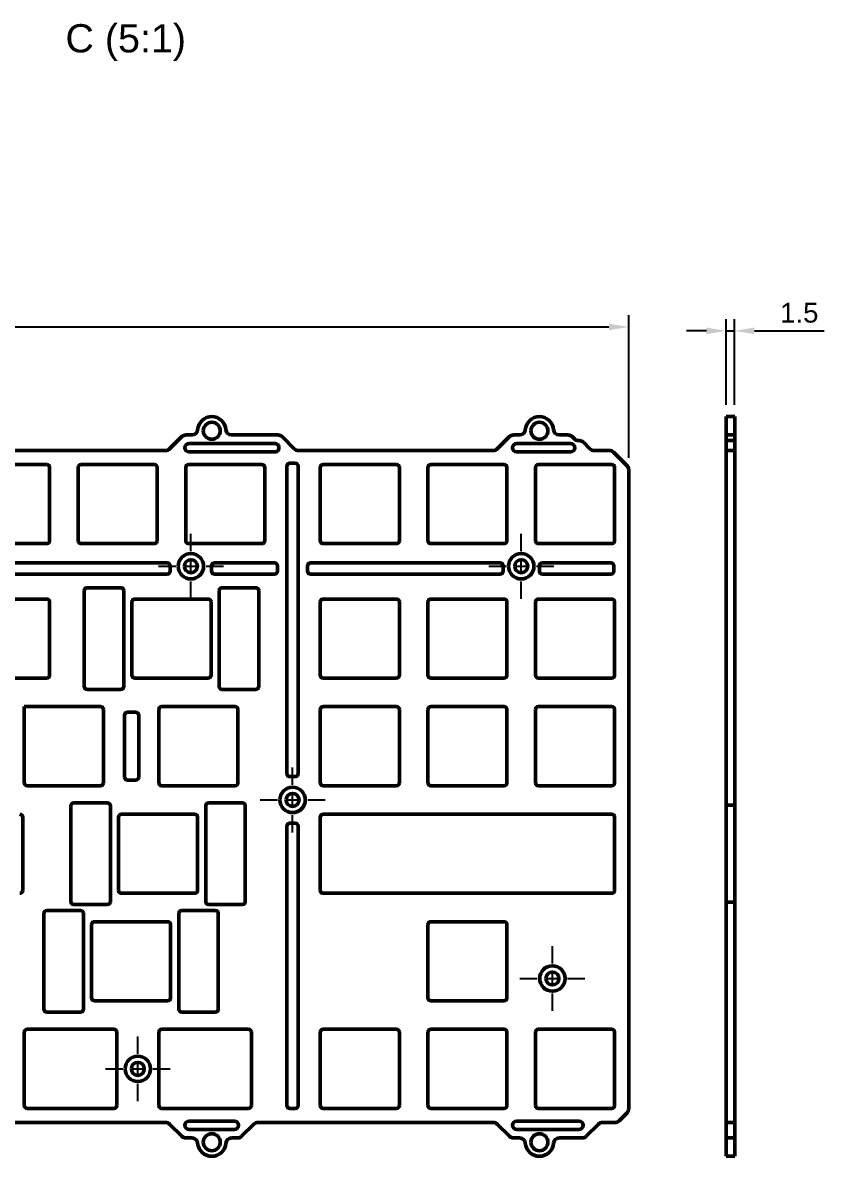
# Model space of a CAD drawing. Header units: millimetres. Extents: x 2 to 871, y 40 to 864.
# Drawn here: x 273.6 to 415.5, y 420.8 to 621.6 of the extents above; entities that cross this region are included whole.
import ezdxf

# ---------------------------------------------------------------- set-up
doc = ezdxf.new("R2010")
doc.units = ezdxf.units.MM
doc.header["$LTSCALE"] = 0.75
doc.linetypes.add('CENTER2', pattern=[28.575, 19.05, -3.175, 3.175, -3.175])
for name, color, linetype, lineweight in [('FD_Dimensions', 7, 'Continuous', 25), ('Smart Centers', 7, 'CENTER2', 25), ('View Labels', 7, 'Continuous', 25), ('Visible', 7, 'Continuous', 50)]:
    doc.layers.add(name, color=color, linetype=linetype, lineweight=lineweight)
doc.styles.get("Standard").update_dxf_attribs({"font": 'arial.ttf'})
doc.dimstyles.new('Dim-ISO-25', dxfattribs={"dimtxt": 3.5, "dimasz": 3.5, "dimexe": 2.1, "dimexo": 2.1, "dimgap": 1.4, "dimtad": 1, "dimdsep": 46, "dimtxsty": 'Standard', "dimcen": 0, "dimazin": 2, "dimtp": 0.1, "dimtm": 0.1, "dimtfac": 0.714286, "dimtmove": 0, "dimatfit": 3, "dimfxl": 0, "dimarcsym": 0})

# ---------------------------------------------------------------- blocks, each defined once
blk = doc.blocks.new('*U26')
at = {"layer": 'Smart Centers', "color": 0, "ltscale": 0.75}
for p, q in [((0, 2.68), (0, 5.75)), ((-5.75, 0), (-2.68, 0)), ((2.68, 0), (5.75, 0)), ((0, -5.75), (0, -2.68))]:
    blk.add_line(p, q, dxfattribs=at)
at = {"layer": 'Smart Centers', "color": 0, "linetype": 'Continuous', "ltscale": 0.75}
for p, q in [((-0.89, 0), (0.89, 0)), ((0, -0.89), (0, 0.89))]:
    blk.add_line(p, q, dxfattribs=at)
blk = doc.blocks.new('*U28')
at = {"layer": 'Smart Centers', "color": 0, "ltscale": 0.75}
for p, q in [((0, 2.68), (0, 5.75)), ((-5.75, 0), (-2.68, 0)), ((2.68, 0), (5.75, 0)), ((0, -5.75), (0, -2.68))]:
    blk.add_line(p, q, dxfattribs=at)
at = {"layer": 'Smart Centers', "color": 0, "linetype": 'Continuous', "ltscale": 0.75}
for p, q in [((-0.89, 0), (0.89, 0)), ((0, -0.89), (0, 0.89))]:
    blk.add_line(p, q, dxfattribs=at)
blk = doc.blocks.new('*U29')
at = {"layer": 'Smart Centers', "color": 0, "ltscale": 0.75}
for p, q in [((0, 2.68), (0, 5.75)), ((-5.75, 0), (-2.68, 0)), ((2.68, 0), (5.75, 0)), ((0, -5.75), (0, -2.68))]:
    blk.add_line(p, q, dxfattribs=at)
at = {"layer": 'Smart Centers', "color": 0, "linetype": 'Continuous', "ltscale": 0.75}
for p, q in [((-0.89, 0), (0.89, 0)), ((0, -0.89), (0, 0.89))]:
    blk.add_line(p, q, dxfattribs=at)
blk = doc.blocks.new('*U30')
at = {"layer": 'Smart Centers', "color": 0, "ltscale": 0.75}
for p, q in [((0, 2.68), (0, 5.75)), ((-5.75, 0), (-2.68, 0)), ((2.68, 0), (5.75, 0)), ((0, -5.75), (0, -2.68))]:
    blk.add_line(p, q, dxfattribs=at)
at = {"layer": 'Smart Centers', "color": 0, "linetype": 'Continuous', "ltscale": 0.75}
for p, q in [((-0.89, 0), (0.89, 0)), ((0, -0.89), (0, 0.89))]:
    blk.add_line(p, q, dxfattribs=at)
blk = doc.blocks.new('*U31')
at = {"layer": 'Smart Centers', "color": 0, "ltscale": 0.75}
for p, q in [((0, 2.68), (0, 5.75)), ((-5.75, 0), (-2.68, 0)), ((2.68, 0), (5.75, 0)), ((0, -5.75), (0, -2.68))]:
    blk.add_line(p, q, dxfattribs=at)
at = {"layer": 'Smart Centers', "color": 0, "linetype": 'Continuous', "ltscale": 0.75}
for p, q in [((-0.89, 0), (0.89, 0)), ((0, -0.89), (0, 0.89))]:
    blk.add_line(p, q, dxfattribs=at)
blk = doc.blocks.new('*D35')
at = {"layer": 'Defpoints', "color": 0}
for p in [(380.84, 567.73), (33.23, 542.44), (380.84, 542.44)]:
    blk.add_point(p, dxfattribs=at)
at = {"layer": 'FD_Dimensions', "color": 0, "lineweight": -2}
for p, q in [((33.23, 544.54), (33.23, 569.83)), ((380.84, 544.54), (380.84, 569.83)), ((36.73, 567.73), (377.34, 567.73))]:
    blk.add_line(p, q, dxfattribs=at)
at = {"layer": 'FD_Dimensions', "color": 0}
for points in [[(36.73, 568.31), (36.73, 567.15), (33.23, 567.73)], [(377.34, 568.31), (377.34, 567.15), (380.84, 567.73)]]:
    blk.add_solid(points, dxfattribs=at)
at = {"layer": 'FD_Dimensions', "color": 0, "insert": (207.04, 570.92), "char_height": 3.5, "attachment_point": 5}
blk.add_mtext('347.61', dxfattribs=at)
blk = doc.blocks.new('*D36')
at = {"layer": 'Defpoints', "color": 0}
for p in [(399.6, 567.04), (398.1, 551.85), (399.6, 551.85)]:
    blk.add_point(p, dxfattribs=at)
at = {"layer": 'FD_Dimensions', "color": 0, "lineweight": -2}
for p, q in [((398.1, 553.95), (398.1, 569.14)), ((399.6, 553.95), (399.6, 569.14)), ((394.6, 567.04), (391.1, 567.04)), ((398.1, 567.04), (399.6, 567.04)), ((403.1, 567.04), (415.47, 567.04))]:
    blk.add_line(p, q, dxfattribs=at)
at = {"layer": 'FD_Dimensions', "color": 0}
for points in [[(394.6, 567.63), (394.6, 566.46), (398.1, 567.04)], [(403.1, 567.63), (403.1, 566.46), (399.6, 567.04)]]:
    blk.add_solid(points, dxfattribs=at)
at = {"layer": 'FD_Dimensions', "color": 0, "insert": (411.04, 570.23), "char_height": 3.5, "attachment_point": 5}
blk.add_mtext('1.5', dxfattribs=at)

msp = doc.modelspace()

# ---------------------------------------------------------------- linework, layer by layer
at = {"layer": 'Visible', "extrusion": (1, -2.22045e-16, 2.96544e-13)}
for p, q in [((398.104, 551.849), (398.104, 549.528)), ((399.604, 551.849), (398.104, 551.849)), ((399.604, 549.528), (399.604, 551.849)), ((398.104, 549.528), (398.104, 548.599)), ((398.104, 548.599), (398.104, 548.306)), ((399.604, 548.599), (398.104, 548.599)), ((398.104, 547.892), (398.104, 548.306)), ((399.604, 549.528), (399.604, 548.599)), ((399.604, 548.306), (399.604, 548.599)), ((399.604, 548.306), (399.604, 547.892)), ((398.104, 547.599), (398.104, 547.892)), ((398.104, 547.599), (398.104, 547.306)), ((398.104, 547.599), (399.604, 547.599)), ((398.104, 546.148), (398.104, 547.306)), ((398.104, 545.856), (398.104, 546.148)), ((399.604, 547.892), (399.604, 547.599)), ((399.604, 547.306), (399.604, 547.599)), ((399.604, 547.306), (399.604, 546.148)), ((399.604, 546.148), (399.604, 545.856)), ((398.104, 545.563), (398.104, 545.856)), ((399.604, 545.856), (398.104, 545.856)), ((398.104, 545.563), (398.104, 543.148)), ((399.604, 545.856), (399.604, 545.563)), ((399.604, 543.148), (399.604, 545.563)), ((398.104, 542.441), (398.104, 543.148)), ((398.104, 483.037), (398.104, 542.441)), ((399.604, 543.148), (399.604, 542.441)), ((399.604, 542.441), (399.604, 483.037)), ((398.104, 481.736), (398.104, 483.037)), ((399.604, 483.037), (398.104, 483.037)), ((399.604, 483.037), (399.604, 481.736)), ((398.104, 481.029), (398.104, 481.736)), ((398.104, 467.857), (398.104, 481.029)), ((399.604, 481.029), (399.604, 481.736)), ((399.604, 481.029), (399.604, 467.857)), ((398.104, 467.15), (398.104, 467.857)), ((399.604, 467.15), (399.604, 467.857)), ((398.104, 465.849), (398.104, 467.15)), ((398.104, 430.257), (398.104, 465.849)), ((398.104, 465.849), (399.604, 465.849)), ((399.604, 467.15), (399.604, 465.849)), ((399.604, 465.849), (399.604, 430.257)), ((398.104, 429.55), (398.104, 430.257)), ((399.604, 430.257), (399.604, 429.55)), ((398.104, 429.55), (398.104, 427.136)), ((399.604, 427.136), (399.604, 429.55)), ((398.104, 426.843), (398.104, 427.136)), ((398.104, 426.843), (398.104, 426.55)), ((398.104, 426.843), (399.604, 426.843)), ((398.104, 426.55), (398.104, 424.392)), ((399.604, 427.136), (399.604, 426.843)), ((399.604, 426.843), (399.604, 426.55)), ((399.604, 426.55), (399.604, 424.392)), ((398.104, 424.392), (398.104, 424.1)), ((398.104, 424.1), (398.104, 423.171)), ((398.104, 424.1), (399.604, 424.1)), ((399.604, 424.1), (399.604, 424.392)), ((399.604, 424.1), (399.604, 423.171)), ((398.104, 423.171), (398.104, 420.85)), ((399.604, 420.85), (399.604, 423.171)), ((399.604, 420.85), (398.104, 420.85))]:
    msp.add_line(p, q, dxfattribs=at)
at = {"layer": 'Visible'}
for p, q in [((301.745, 548.306), (299.587, 546.148)), ((303.546, 548.599), (302.452, 548.599)), ((318.766, 548.599), (310.528, 548.599)), ((321.632, 546.148), (319.474, 548.306)), ((359.745, 548.306), (357.587, 546.148)), ((361.546, 548.599), (360.452, 548.599)), ((370.123, 548.599), (368.528, 548.599)), ((371.245, 547.892), (370.83, 548.306)), ((303.037, 547.099), (318.181, 547.099)), ((361.037, 547.099), (370.537, 547.099)), ((372.123, 547.599), (371.952, 547.599)), ((373.988, 546.148), (372.83, 547.306)), ((298.88, 545.856), (253.195, 545.856)), ((318.181, 545.599), (303.037, 545.599)), ((356.88, 545.856), (322.339, 545.856)), ((370.537, 545.599), (361.037, 545.599)), ((377.43, 545.856), (374.695, 545.856)), ((378.137, 545.563), (380.551, 543.148)), ((264.831, 543.356), (277.831, 543.356)), ((278.331, 542.856), (278.331, 529.856)), ((283.381, 529.856), (283.381, 542.856)), ((283.881, 543.356), (296.881, 543.356)), ((297.381, 542.856), (297.381, 529.856)), ((302.431, 529.856), (302.431, 542.856)), ((302.931, 543.356), (315.931, 543.356)), ((316.431, 542.856), (316.431, 529.856)), ((320.338, 488.593), (320.338, 543.106)), ((320.838, 543.606), (321.838, 543.606)), ((322.338, 543.106), (322.338, 488.593)), ((326.244, 529.856), (326.244, 542.856)), ((326.744, 543.356), (339.744, 543.356)), ((340.244, 542.856), (340.244, 529.856)), ((345.294, 529.856), (345.294, 542.856)), ((345.794, 543.356), (358.794, 543.356)), ((359.294, 542.856), (359.294, 529.856)), ((364.344, 529.856), (364.344, 542.856)), ((364.844, 543.356), (377.844, 543.356)), ((378.344, 542.856), (378.344, 529.856)), ((380.844, 429.257), (380.844, 542.441)), ((277.831, 529.356), (264.831, 529.356)), ((296.881, 529.356), (283.881, 529.356)), ((315.931, 529.356), (302.931, 529.356)), ((339.744, 529.356), (326.744, 529.356)), ((358.794, 529.356), (345.794, 529.356)), ((377.844, 529.356), (364.844, 529.356)), ((220.031, 525.956), (299.181, 525.956)), ((299.681, 525.456), (299.681, 524.456)), ((307.006, 524.456), (307.006, 525.456)), ((307.506, 525.956), (318.181, 525.956)), ((318.681, 525.456), (318.681, 524.456)), ((323.994, 524.456), (323.994, 525.456)), ((324.494, 525.956), (358.119, 525.956)), ((358.619, 525.456), (358.619, 524.456)), ((365.037, 524.456), (365.037, 525.456)), ((365.537, 525.956), (377.713, 525.956)), ((378.213, 525.456), (378.213, 524.456)), ((299.181, 523.956), (220.031, 523.956)), ((318.181, 523.956), (307.506, 523.956)), ((358.119, 523.956), (324.494, 523.956)), ((377.713, 523.956), (365.537, 523.956)), ((284.468, 504.043), (284.468, 521.043)), ((284.968, 521.543), (290.968, 521.543)), ((291.468, 521.043), (291.468, 504.043)), ((308.344, 504.043), (308.344, 521.043)), ((308.844, 521.543), (314.844, 521.543)), ((315.344, 521.043), (315.344, 504.043)), ((264.831, 519.543), (277.831, 519.543)), ((278.331, 519.043), (278.331, 506.043)), ((292.906, 506.043), (292.906, 519.043)), ((293.406, 519.543), (306.406, 519.543)), ((306.906, 519.043), (306.906, 506.043)), ((326.244, 506.043), (326.244, 519.043)), ((326.744, 519.543), (339.744, 519.543)), ((340.244, 519.043), (340.244, 506.043)), ((345.294, 506.043), (345.294, 519.043)), ((345.794, 519.543), (358.794, 519.543)), ((359.294, 519.043), (359.294, 506.043)), ((364.344, 506.043), (364.344, 519.043)), ((364.844, 519.543), (377.844, 519.543)), ((378.344, 519.043), (378.344, 506.043)), ((277.831, 505.543), (264.831, 505.543)), ((306.406, 505.543), (293.406, 505.543)), ((339.744, 505.543), (326.744, 505.543)), ((358.794, 505.543), (345.794, 505.543)), ((377.844, 505.543), (364.844, 505.543)), ((290.968, 503.543), (284.968, 503.543)), ((314.844, 503.543), (308.844, 503.543)), ((273.856, 500.493), (287.356, 500.493)), ((273.856, 486.993), (273.856, 500.493)), ((287.856, 499.993), (287.856, 486.993)), ((297.669, 486.993), (297.669, 499.993)), ((298.169, 500.493), (311.169, 500.493)), ((311.669, 499.993), (311.669, 486.993)), ((326.244, 486.993), (326.244, 499.993)), ((326.744, 500.493), (339.744, 500.493)), ((340.244, 499.993), (340.244, 486.993)), ((345.294, 486.993), (345.294, 499.993)), ((345.794, 500.493), (358.794, 500.493)), ((359.294, 499.993), (359.294, 486.993)), ((364.344, 486.993), (364.344, 499.993)), ((364.844, 500.493), (377.844, 500.493)), ((378.344, 499.993), (378.344, 486.993)), ((291.606, 487.993), (291.606, 498.993)), ((292.106, 499.493), (293.606, 499.493)), ((294.106, 498.993), (294.106, 487.993)), ((321.838, 488.093), (320.838, 488.093)), ((287.356, 486.493), (274.356, 486.493)), ((293.606, 487.493), (292.106, 487.493)), ((311.169, 486.493), (298.169, 486.493)), ((339.744, 486.493), (326.744, 486.493)), ((358.794, 486.493), (345.794, 486.493)), ((377.844, 486.493), (364.844, 486.493)), ((282.087, 465.943), (282.087, 482.943)), ((282.587, 483.443), (288.587, 483.443)), ((289.087, 482.943), (289.087, 465.943)), ((305.963, 465.943), (305.963, 482.943)), ((306.463, 483.443), (312.463, 483.443)), ((312.963, 482.943), (312.963, 465.943)), ((273.569, 480.943), (273.569, 467.943)), ((290.525, 467.943), (290.525, 480.943)), ((291.025, 481.443), (304.025, 481.443)), ((304.525, 480.943), (304.525, 467.943)), ((326.244, 467.943), (326.244, 480.943)), ((326.744, 481.443), (377.844, 481.443)), ((378.344, 480.943), (378.344, 467.943)), ((320.338, 429.83), (320.338, 479.343)), ((320.838, 479.843), (321.838, 479.843)), ((322.338, 479.343), (322.338, 429.83)), ((304.025, 467.443), (291.025, 467.443)), ((377.844, 467.443), (326.744, 467.443)), ((277.325, 446.893), (277.325, 463.893)), ((277.825, 464.393), (283.825, 464.393)), ((288.587, 465.443), (282.587, 465.443)), ((284.325, 463.893), (284.325, 446.893)), ((301.201, 446.893), (301.201, 463.893)), ((301.701, 464.393), (307.701, 464.393)), ((312.463, 465.443), (306.463, 465.443)), ((308.201, 463.893), (308.201, 446.893)), ((285.763, 448.893), (285.763, 461.893)), ((286.263, 462.393), (299.263, 462.393)), ((299.763, 461.893), (299.763, 448.893)), ((345.294, 448.893), (345.294, 461.893)), ((345.794, 462.393), (358.794, 462.393)), ((359.294, 461.893), (359.294, 448.893)), ((299.263, 448.393), (286.263, 448.393)), ((358.794, 448.393), (345.794, 448.393)), ((283.825, 446.393), (277.825, 446.393)), ((307.701, 446.393), (301.701, 446.393)), ((273.856, 429.843), (273.856, 442.843)), ((274.356, 443.343), (289.738, 443.343)), ((290.238, 442.843), (290.238, 429.843)), ((297.669, 429.843), (297.669, 442.843)), ((298.169, 443.343), (313.55, 443.343)), ((314.05, 442.843), (314.05, 429.843)), ((326.244, 429.843), (326.244, 442.843)), ((326.744, 443.343), (339.744, 443.343)), ((340.244, 442.843), (340.244, 429.843)), ((345.294, 429.843), (345.294, 442.843)), ((345.794, 443.343), (358.794, 443.343)), ((359.294, 442.843), (359.294, 429.843)), ((364.344, 429.843), (364.344, 442.843)), ((364.844, 443.343), (377.844, 443.343)), ((378.344, 442.843), (378.344, 429.843)), ((289.738, 429.343), (274.356, 429.343)), ((313.55, 429.343), (298.169, 429.343)), ((321.838, 429.33), (320.838, 429.33)), ((339.744, 429.343), (326.744, 429.343)), ((358.794, 429.343), (345.794, 429.343)), ((377.844, 429.343), (364.844, 429.343)), ((379.137, 427.136), (380.551, 428.55)), ((249.195, 426.843), (298.88, 426.843)), ((299.587, 426.55), (301.745, 424.392)), ((303.037, 427.1), (311.037, 427.1)), ((312.33, 424.392), (314.488, 426.55)), ((315.195, 426.843), (356.88, 426.843)), ((357.587, 426.55), (359.745, 424.392)), ((361.037, 427.1), (372.037, 427.1)), ((373.33, 424.392), (375.488, 426.55)), ((376.195, 426.843), (378.43, 426.843)), ((302.452, 424.1), (303.546, 424.1)), ((311.037, 425.6), (303.037, 425.6)), ((310.528, 424.1), (311.623, 424.1)), ((360.452, 424.1), (361.546, 424.1)), ((372.037, 425.6), (361.037, 425.6)), ((368.528, 424.1), (372.623, 424.1))]:
    msp.add_line(p, q, dxfattribs=at)
at = {"layer": 'Visible', "extrusion": (0, 0, -1)}
for centre, radius in [((-307.037, 549.349), 1.5), ((-365.037, 549.349), 1.5), ((-303.344, 525.356), 2.25), ((-303.344, 525.356), 1.15), ((-361.819, 525.356), 2.25), ((-361.819, 525.356), 1.15), ((-321.344, 483.968), 2.25), ((-321.344, 483.968), 1.15), ((-367.344, 452.343), 2.25), ((-367.344, 452.343), 1.15), ((-293.953, 436.343), 2.25), ((-293.953, 436.343), 1.15), ((-307.037, 423.35), 1.5), ((-365.037, 423.35), 1.5)]:
    msp.add_circle(centre, radius, dxfattribs=at)
at = {"layer": 'Visible'}
for centre, radius, start, end in [((307.037, 549.349), 2.5, 4.09604, 175.90396), ((365.037, 549.349), 2.5, 4.09604, 175.90396), ((302.452, 547.599), 1, 90, 135), ((318.767, 547.599), 1, 44.99999, 90.02811), ((360.452, 547.599), 1, 90, 135), ((370.123, 547.599), 1, 45, 90), ((372.123, 546.599), 1, 45, 90), ((320.838, 543.106), 0.5, 90, 180), ((321.838, 543.106), 0.5, 0, 90), ((299.181, 525.456), 0.5, 0, 90), ((299.181, 524.456), 0.5, 270, 0), ((324.494, 525.456), 0.5, 90, 180), ((324.494, 524.456), 0.5, 180, 270), ((358.119, 525.456), 0.5, 0, 90), ((358.119, 524.456), 0.5, 270, 0), ((292.106, 498.993), 0.5, 90, 180), ((293.606, 498.993), 0.5, 0, 90), ((292.106, 487.993), 0.5, 180, 270), ((293.606, 487.993), 0.5, 270, 0), ((320.838, 488.593), 0.5, 180, 270), ((321.838, 488.593), 0.5, 270, 0), ((356.88, 425.843), 1, 45, 90), ((376.195, 425.843), 1, 90, 135), ((302.452, 425.1), 1, 225, 270), ((311.623, 425.1), 1, 270, 315), ((307.037, 423.35), 2.5, 184.09604, 355.90396), ((365.037, 423.35), 2.5, 184.09604, 355.90396)]:
    msp.add_arc(centre, radius, start, end, dxfattribs=at)
at = {"layer": 'Visible', "extrusion": (0, 0, -1)}
for centre, radius, start, end in [((-303.546, 549.599), 1, 184.09604, 270), ((-310.528, 549.599), 1, 270, 355.90396), ((-361.546, 549.599), 1, 184.09604, 270), ((-368.528, 549.599), 1, 270, 355.90396), ((-298.88, 546.856), 1, 225, 270), ((-303.037, 546.349), 0.75, 270, 90), ((-318.181, 546.349), 0.75, 89.99609, 270.00391), ((-322.339, 546.856), 1, 270, 315), ((-356.88, 546.856), 1, 225, 270), ((-361.037, 546.349), 0.75, 270, 90), ((-370.537, 546.349), 0.75, 90, 270), ((-371.952, 548.599), 1, 270, 315), ((-374.695, 546.856), 1, 270, 315), ((-377.43, 544.856), 1, 90, 135), ((-277.831, 542.856), 0.5, 90, 180), ((-283.881, 542.856), 0.5, 0, 90), ((-296.881, 542.856), 0.5, 90, 180), ((-302.931, 542.856), 0.5, 0, 90), ((-315.931, 542.856), 0.5, 90, 180), ((-326.744, 542.856), 0.5, 0, 90), ((-339.744, 542.856), 0.5, 90, 180), ((-345.794, 542.856), 0.5, 0, 90), ((-358.794, 542.856), 0.5, 90, 180), ((-364.844, 542.856), 0.5, 0, 90), ((-377.844, 542.856), 0.5, 90, 180), ((-379.844, 542.441), 1, 135, 180), ((-277.831, 529.856), 0.5, 180, 270), ((-283.881, 529.856), 0.5, 270, 0), ((-296.881, 529.856), 0.5, 180, 270), ((-302.931, 529.856), 0.5, 270, 0), ((-315.931, 529.856), 0.5, 180, 270), ((-326.744, 529.856), 0.5, 270, 0), ((-339.744, 529.856), 0.5, 180, 270), ((-345.794, 529.856), 0.5, 270, 0), ((-358.794, 529.856), 0.5, 180, 270), ((-364.844, 529.856), 0.5, 270, 0), ((-377.844, 529.856), 0.5, 180, 270), ((-307.506, 525.456), 0.5, 0, 90), ((-307.506, 524.456), 0.5, 270, 0), ((-318.181, 525.456), 0.5, 90, 180), ((-318.181, 524.456), 0.5, 180, 270), ((-365.537, 525.456), 0.5, 0, 90), ((-365.537, 524.456), 0.5, 270, 0), ((-377.713, 525.456), 0.5, 90, 180), ((-377.713, 524.456), 0.5, 180, 270), ((-284.968, 521.043), 0.5, 0, 90), ((-290.968, 521.043), 0.5, 90, 180), ((-308.844, 521.043), 0.5, 0, 90), ((-314.844, 521.043), 0.5, 90, 180), ((-277.831, 519.043), 0.5, 90, 180), ((-293.406, 519.043), 0.5, 0, 90), ((-306.406, 519.043), 0.5, 90, 180), ((-326.744, 519.043), 0.5, 0, 90), ((-339.744, 519.043), 0.5, 90, 180), ((-345.794, 519.043), 0.5, 0, 90), ((-358.794, 519.043), 0.5, 90, 180), ((-364.844, 519.043), 0.5, 0, 90), ((-377.844, 519.043), 0.5, 90, 180), ((-277.831, 506.043), 0.5, 180, 270), ((-293.406, 506.043), 0.5, 270, 0), ((-306.406, 506.043), 0.5, 180, 270), ((-326.744, 506.043), 0.5, 270, 0), ((-339.744, 506.043), 0.5, 180, 270), ((-345.794, 506.043), 0.5, 270, 0), ((-358.794, 506.043), 0.5, 180, 270), ((-364.844, 506.043), 0.5, 270, 0), ((-377.844, 506.043), 0.5, 180, 270), ((-284.968, 504.043), 0.5, 270, 0), ((-290.968, 504.043), 0.5, 180, 270), ((-308.844, 504.043), 0.5, 270, 0), ((-314.844, 504.043), 0.5, 180, 270), ((-287.356, 499.993), 0.5, 90, 180), ((-298.169, 499.993), 0.5, 0, 90), ((-311.169, 499.993), 0.5, 90, 180), ((-326.744, 499.993), 0.5, 0, 90), ((-339.744, 499.993), 0.5, 90, 180), ((-345.794, 499.993), 0.5, 0, 90), ((-358.794, 499.993), 0.5, 90, 180), ((-364.844, 499.993), 0.5, 0, 90), ((-377.844, 499.993), 0.5, 90, 180), ((-274.356, 486.993), 0.5, 270, 0), ((-287.356, 486.993), 0.5, 180, 270), ((-298.169, 486.993), 0.5, 270, 0), ((-311.169, 486.993), 0.5, 180, 270), ((-326.744, 486.993), 0.5, 270, 0), ((-339.744, 486.993), 0.5, 180, 270), ((-345.794, 486.993), 0.5, 270, 0), ((-358.794, 486.993), 0.5, 180, 270), ((-364.844, 486.993), 0.5, 270, 0), ((-377.844, 486.993), 0.5, 180, 270), ((-282.587, 482.943), 0.5, 0, 90), ((-288.587, 482.943), 0.5, 90, 180), ((-306.463, 482.943), 0.5, 0, 90), ((-312.463, 482.943), 0.5, 90, 180), ((-273.069, 480.943), 0.5, 90, 180), ((-291.025, 480.943), 0.5, 0, 90), ((-304.025, 480.943), 0.5, 90, 180), ((-326.744, 480.943), 0.5, 0, 90), ((-377.844, 480.943), 0.5, 90, 180), ((-320.838, 479.343), 0.5, 0, 90), ((-321.838, 479.343), 0.5, 90, 180), ((-273.069, 467.943), 0.5, 180, 270), ((-291.025, 467.943), 0.5, 270, 0), ((-304.025, 467.943), 0.5, 180, 270), ((-326.744, 467.943), 0.5, 270, 0), ((-377.844, 467.943), 0.5, 180, 270), ((-282.587, 465.943), 0.5, 270, 0), ((-288.587, 465.943), 0.5, 180, 270), ((-306.463, 465.943), 0.5, 270, 0), ((-312.463, 465.943), 0.5, 180, 270), ((-277.825, 463.893), 0.5, 0, 90), ((-283.825, 463.893), 0.5, 90, 180), ((-301.701, 463.893), 0.5, 0, 90), ((-307.701, 463.893), 0.5, 90, 180), ((-286.263, 461.893), 0.5, 0, 90), ((-299.263, 461.893), 0.5, 90, 180), ((-345.794, 461.893), 0.5, 0, 90), ((-358.794, 461.893), 0.5, 90, 180), ((-286.263, 448.893), 0.5, 270, 0), ((-299.263, 448.893), 0.5, 180, 270), ((-345.794, 448.893), 0.5, 270, 0), ((-358.794, 448.893), 0.5, 180, 270), ((-277.825, 446.893), 0.5, 270, 0), ((-283.825, 446.893), 0.5, 180, 270), ((-301.701, 446.893), 0.5, 270, 0), ((-307.701, 446.893), 0.5, 180, 270), ((-274.356, 442.843), 0.5, 0, 90), ((-289.738, 442.843), 0.5, 90, 180), ((-298.169, 442.843), 0.5, 0, 90), ((-313.55, 442.843), 0.5, 90, 180), ((-326.744, 442.843), 0.5, 0, 90), ((-339.744, 442.843), 0.5, 90, 180), ((-345.794, 442.843), 0.5, 0, 90), ((-358.794, 442.843), 0.5, 90, 180), ((-364.844, 442.843), 0.5, 0, 90), ((-377.844, 442.843), 0.5, 90, 180), ((-274.356, 429.843), 0.5, 270, 0), ((-289.738, 429.843), 0.5, 180, 270), ((-298.169, 429.843), 0.5, 270, 0), ((-313.55, 429.843), 0.5, 180, 270), ((-320.838, 429.83), 0.5, 270, 0), ((-321.838, 429.83), 0.5, 180, 270), ((-326.744, 429.843), 0.5, 270, 0), ((-339.744, 429.843), 0.5, 180, 270), ((-345.794, 429.843), 0.5, 270, 0), ((-358.794, 429.843), 0.5, 180, 270), ((-364.844, 429.843), 0.5, 270, 0), ((-377.844, 429.843), 0.5, 180, 270), ((-379.844, 429.257), 1, 180, 225), ((-298.88, 425.843), 1, 90, 135), ((-303.037, 426.35), 0.75, 270, 90), ((-311.037, 426.35), 0.75, 90, 270), ((-315.195, 425.843), 1, 45, 90), ((-361.037, 426.35), 0.75, 270, 90), ((-372.037, 426.35), 0.75, 90, 270), ((-378.43, 427.843), 1, 225, 270), ((-303.546, 423.1), 1, 90, 175.90396), ((-310.528, 423.1), 1, 4.09604, 90), ((-360.452, 425.1), 1, 270, 315), ((-361.546, 423.1), 1, 90, 175.90396), ((-368.528, 423.1), 1, 4.09604, 90), ((-372.623, 425.1), 1, 225, 270)]:
    msp.add_arc(centre, radius, start, end, dxfattribs=at)

# ---------------------------------------------------------------- block references
at = {"layer": 'Smart Centers', "ltscale": 0.75}
for name, p in [('*U31', (303.344, 525.356)), ('*U30', (361.819, 525.356)), ('*U28', (321.344, 483.968)), ('*U29', (367.344, 452.343)), ('*U26', (293.953, 436.343))]:
    msp.add_blockref(name, p, dxfattribs=at)

# ---------------------------------------------------------------- texts
at = {"layer": 'View Labels', "insert": (291.808, 614.85), "char_height": 5, "width": 23.24693, "attachment_point": 8}
msp.add_mtext('C (5:1)', dxfattribs=at)

# ---------------------------------------------------------------- dimensions: what is measured, and where the dimension line sits
at = {"layer": 'FD_Dimensions'}
dim = msp.add_linear_dim(base=(380.844, 567.73), p1=(33.231, 542.441), p2=(380.844, 542.441), dimstyle='Dim-ISO-25', override={"dimlfac": 1, "dimclrd": 0, "dimclre": 0}, dxfattribs=at)
dim.commit()
dim.dimension.update_dxf_attribs({"geometry": '*D35', "text_midpoint": (207.038, 570.918)})
dim = msp.add_aligned_dim(p1=(398.104, 551.849), p2=(399.604, 551.849), distance=15.194, dimstyle='Dim-ISO-25', override={"dimlfac": 1, "dimclrd": 0, "dimclre": 0}, dxfattribs=at)
dim.commit()
dim.dimension.update_dxf_attribs({"geometry": '*D36', "text_midpoint": (411.039, 570.23)})

doc.saveas('drawing.dxf')
